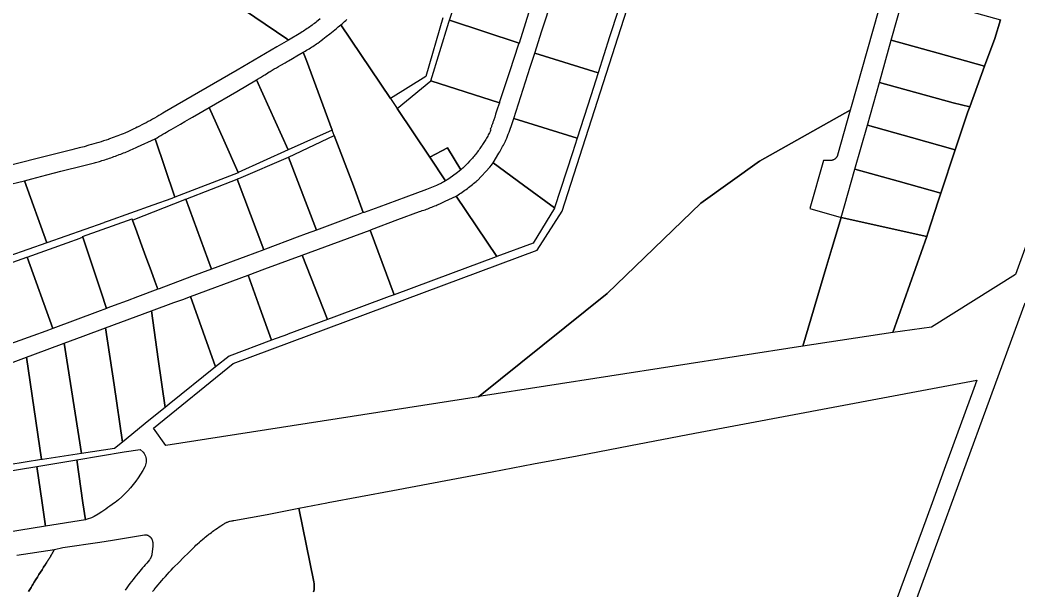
# Model space of a CAD drawing. Header units: metres. Extents: x 3 to 1005126, y 39 to 4383651.
# Drawn here: x 478923.6 to 479418.8, y 4365252.1 to 4365535 of the extents above; entities that cross this region are included whole.
import ezdxf

# ---------------------------------------------------------------- set-up
doc = ezdxf.new("R2010")
doc.units = ezdxf.units.M
doc.header["$MEASUREMENT"] = 0
doc.layers.add('TM_Llucmajor', color=7, linetype='Continuous')

msp = doc.modelspace()

# ---------------------------------------------------------------- linework, layer by layer
at = {"layer": 'TM_Llucmajor', "linetype": 'Continuous', "flags": 128}
for points in [[(479171.22, 4365523.53), (479136.76, 4365534.94), (479146.11, 4365563.46), (479180.42, 4365552.39), (479179.92, 4365550.62), (479179.61, 4365549.61), (479178.97, 4365547.59), (479178.64, 4365546.59), (479178.3, 4365545.58), (479177.6, 4365543.58), (479171.22, 4365523.53)], [(479210.44, 4365508.67), (479179.03, 4365518.53), (479182.57, 4365529.55), (479187.77, 4365545.74), (479188.35, 4365547.48), (479189.19, 4365549.81), (479220.36, 4365539.6), (479216.14, 4365526.54), (479210.44, 4365508.67)], [(479402.25, 4365512.07), (479379.16, 4365518.52), (479355.92, 4365525), (479362.5, 4365548.36), (479386.37, 4365541.62), (479410.11, 4365535.02), (479407.36, 4365525.75), (479402.25, 4365512.07)], [(479078.48, 4365480.28), (479065.76, 4365514.79), (479064.14, 4365518.95), (479065.2, 4365519.57), (479065.86, 4365519.95), (479066.49, 4365520.32), (479067.11, 4365520.69), (479067.73, 4365521.07), (479068.34, 4365521.45), (479068.95, 4365521.84), (479069.55, 4365522.24), (479070.15, 4365522.65), (479070.74, 4365523.06), (479071.34, 4365523.47), (479073.08, 4365524.76), (479073.65, 4365525.2), (479073.88, 4365525.38), (479075.62, 4365526.7), (479077.34, 4365528.04), (479078.19, 4365528.72), (479079.04, 4365529.41), (479079.88, 4365530.1), (479080.72, 4365530.8), (479081.55, 4365531.51), (479082.83, 4365532.49), (479107.43, 4365496.02), (479110.83, 4365490.99), (479126.95, 4365466.87), (479134.77, 4365455.17), (479133.9, 4365454.67), (479133.33, 4365454.36), (479132.75, 4365454.05), (479132.17, 4365453.74), (479131.58, 4365453.45), (479130.99, 4365453.16), (479130.34, 4365452.85), (479125.35, 4365450.82), (479115.04, 4365447.11), (479101.73, 4365442.09), (479094.34, 4365439.49), (479093.98, 4365439.36), (479089.09, 4365452.61), (479079.53, 4365477.73), (479078.48, 4365480.28)], [(479161.48, 4365493.93), (479144.52, 4365499.35), (479127.54, 4365504.78), (479136.43, 4365533.84), (479136.73, 4365534.83), (479136.76, 4365534.94), (479171.22, 4365523.53), (479171.08, 4365523.09), (479171.02, 4365522.9), (479166.56, 4365509.16), (479161.61, 4365494.31), (479161.54, 4365494.12), (479161.48, 4365493.93)], [(479394.84, 4365491.81), (479386.66, 4365493.79), (479350.04, 4365503.99), (479355.92, 4365525), (479379.16, 4365518.52), (479402.25, 4365512.07), (479394.84, 4365491.81)], [(479056.65, 4365470.58), (479040.93, 4365505.28), (479041.49, 4365505.62), (479042.95, 4365506.48), (479044.41, 4365507.36), (479045.13, 4365507.81), (479045.86, 4365508.26), (479046.58, 4365508.71), (479047.29, 4365509.17), (479047.68, 4365509.42), (479049.8, 4365510.66), (479050.87, 4365511.28), (479051.94, 4365511.89), (479053, 4365512.51), (479055.14, 4365513.73), (479056.21, 4365514.33), (479056.79, 4365514.65), (479058.89, 4365515.88), (479061, 4365517.11), (479064.14, 4365518.95), (479065.76, 4365514.79), (479078.48, 4365480.28), (479056.65, 4365470.58)], [(479200.06, 4365476.25), (479168.67, 4365486.15), (479169.8, 4365489.8), (479176.78, 4365511.53), (479179.03, 4365518.53), (479210.44, 4365508.67), (479206.85, 4365497.4), (479200.06, 4365476.25)], [(479031.96, 4365459.23), (479024.69, 4365475.39), (479017.42, 4365491.54), (479031.26, 4365499.47), (479040.93, 4365505.28), (479056.65, 4365470.58), (479031.96, 4365459.23)], [(479126.95, 4365466.87), (479110.83, 4365490.99), (479127.54, 4365504.78), (479144.52, 4365499.35), (479161.48, 4365493.93), (479160.6, 4365491.29), (479159.6, 4365488.27), (479159.15, 4365486.81), (479158.7, 4365485.35), (479158.57, 4365484.97), (479158.44, 4365484.6), (479158.31, 4365484.23), (479158.18, 4365483.86), (479158.05, 4365483.49), (479157.91, 4365483.12), (479157.78, 4365482.75), (479157.64, 4365482.38), (479157.5, 4365482.01), (479157.36, 4365481.64), (479157.22, 4365481.28), (479157.12, 4365481.04), (479156.93, 4365480.56), (479157.25, 4365480.45), (479157.1, 4365480.11), (479156.83, 4365479.55), (479156.55, 4365479), (479156.27, 4365478.45), (479155.98, 4365477.9), (479155.68, 4365477.35), (479155.38, 4365476.81), (479155.07, 4365476.28), (479154.75, 4365475.74), (479154.42, 4365475.22), (479154.09, 4365474.69), (479153.76, 4365474.17), (479153.41, 4365473.66), (479153.07, 4365473.1), (479152.88, 4365472.81), (479152.51, 4365472.24), (479152.14, 4365471.68), (479151.76, 4365471.13), (479151.38, 4365470.57), (479150.98, 4365470.03), (479150.59, 4365469.49), (479150.18, 4365468.95), (479149.77, 4365468.42), (479149.35, 4365467.89), (479148.93, 4365467.37), (479148.5, 4365466.85), (479148.07, 4365466.34), (479147.62, 4365465.83), (479147.18, 4365465.33), (479146.72, 4365464.83), (479145.8, 4365463.85), (479145.33, 4365463.37), (479144.37, 4365462.43), (479143.39, 4365461.51), (479142.89, 4365461.06), (479142.39, 4365460.61), (479135.79, 4365471.54), (479126.95, 4365466.87)], [(479387.58, 4365470.6), (479365.92, 4365476.69), (479344.1, 4365482.84), (479350.04, 4365503.99), (479386.66, 4365493.79), (479394.84, 4365491.81), (479393.97, 4365489.44), (479387.58, 4365470.6)], [(479000.38, 4365447.03), (478990.7, 4365476.02), (478991.65, 4365476.57), (478992.6, 4365477.12), (478993.55, 4365477.68), (478994.5, 4365478.23), (478995.45, 4365478.79), (478996.4, 4365479.35), (478997.34, 4365479.91), (478998.28, 4365480.47), (478998.62, 4365480.68), (479000.9, 4365482.01), (479003.19, 4365483.34), (479005.47, 4365484.67), (479007.75, 4365485.99), (479009.17, 4365486.81), (479017.42, 4365491.54), (479024.69, 4365475.39), (479031.96, 4365459.23), (479031.86, 4365459.19), (479000.38, 4365447.03)], [(479151.14, 4365348.03), (479215.03, 4365399.27), (479261.4, 4365444.12), (479290.54, 4365464.93), (479335.6, 4365490.28), (479329.25, 4365467.87), (479329.21, 4365467.73), (479329.16, 4365467.61), (479329.04, 4365467.31), (479328.99, 4365467.21), (479328.91, 4365467.08), (479328.84, 4365466.96), (479328.75, 4365466.84), (479328.65, 4365466.69), (479328.57, 4365466.59), (479328.48, 4365466.49), (479328.38, 4365466.37), (479328.27, 4365466.27), (479328.18, 4365466.18), (479328.06, 4365466.09), (479327.92, 4365465.97), (479327.8, 4365465.88), (479327.69, 4365465.8), (479327.58, 4365465.74), (479327.32, 4365465.6), (479327.16, 4365465.52), (479327.05, 4365465.48), (479326.93, 4365465.43), (479326.77, 4365465.38), (479326.62, 4365465.34), (479326.48, 4365465.3), (479326.35, 4365465.28), (479326.19, 4365465.25), (479326.03, 4365465.23), (479322.29, 4365465.17), (479315.51, 4365441.39), (479331.08, 4365436.97), (479326.46, 4365421.51), (479323.53, 4365411.73), (479311.99, 4365373.16), (479152.41, 4365348.23), (479151.14, 4365348.03)], [(479188.8, 4365441.72), (479173.44, 4365453), (479158.35, 4365464.1), (479161.25, 4365468.9), (479161.63, 4365469.54), (479162, 4365470.18), (479162.38, 4365470.83), (479162.74, 4365471.49), (479163.09, 4365472.15), (479163.45, 4365472.81), (479163.79, 4365473.48), (479164.13, 4365474.16), (479164.46, 4365474.83), (479164.71, 4365475.36), (479165.11, 4365476.35), (479165.5, 4365477.31), (479165.89, 4365478.28), (479166.26, 4365479.26), (479166.63, 4365480.23), (479166.99, 4365481.21), (479167.33, 4365482.18), (479167.69, 4365483.16), (479168.02, 4365484.16), (479168.35, 4365485.15), (479168.67, 4365486.15), (479200.06, 4365476.25), (479197.77, 4365469.11), (479188.8, 4365441.72)], [(479380.55, 4365449.05), (479359.29, 4365454.95), (479337.87, 4365460.89), (479344.1, 4365482.84), (479365.92, 4365476.69), (479387.58, 4365470.6), (479380.55, 4365449.05)], [(479070.71, 4365430.68), (479056.81, 4365466.86), (479079.53, 4365477.73), (479089.09, 4365452.61), (479093.98, 4365439.36), (479090.61, 4365438.13), (479088.61, 4365437.45), (479086.65, 4365436.67), (479070.71, 4365430.68)], [(478957.3, 4365463.21), (478957.96, 4365463.37), (478958.6, 4365463.53), (478959.25, 4365463.69), (478959.89, 4365463.86), (478960.53, 4365464.04), (478961.16, 4365464.23), (478961.8, 4365464.42), (478962.43, 4365464.62), (478963.06, 4365464.82), (478963.56, 4365464.99), (478964.31, 4365465.2), (478965.06, 4365465.41), (478965.81, 4365465.64), (478966.56, 4365465.87), (478967.3, 4365466.11), (478968.04, 4365466.36), (478968.78, 4365466.61), (478969.52, 4365466.88), (478970.26, 4365467.15), (478970.99, 4365467.42), (478971.72, 4365467.71), (478972.44, 4365468), (478972.85, 4365468.17), (478973.59, 4365468.44), (478974.33, 4365468.72), (478975.07, 4365469), (478975.8, 4365469.29), (478976.53, 4365469.59), (478977.26, 4365469.89), (478977.99, 4365470.2), (478978.71, 4365470.51), (478979.43, 4365470.83), (478980.15, 4365471.16), (478980.87, 4365471.49), (478981.58, 4365471.83), (478981.98, 4365472.02), (478990.7, 4365476.02), (479000.38, 4365447.03), (478998.95, 4365446.44), (478989.62, 4365443.04), (478967.33, 4365435.07), (478965.48, 4365434.41), (478965.22, 4365434.32), (478937.01, 4365424.4), (478925.94, 4365455.22), (478929.59, 4365456.11), (478936.99, 4365458.11), (478940.68, 4365459.12), (478943.84, 4365459.99), (478955.37, 4365462.79), (478956.67, 4365463.07), (478957.3, 4365463.21)], [(479134.77, 4365455.17), (479126.95, 4365466.87), (479135.79, 4365471.54), (479142.39, 4365460.61), (479140.77, 4365459.33), (479136.39, 4365456.15), (479135.6, 4365455.66), (479135.04, 4365455.33), (479134.77, 4365455.17)], [(479044.6, 4365421), (479031.46, 4365456.06), (479031.92, 4365456.24), (479032.17, 4365456.35), (479056.81, 4365466.86), (479070.71, 4365430.68), (479065.66, 4365428.79), (479061.18, 4365427.22), (479045.43, 4365421.31), (479044.6, 4365421)], [(479160.29, 4365417.55), (479140.02, 4365447.5), (479140.44, 4365447.78), (479141.1, 4365448.21), (479141.75, 4365448.65), (479142.4, 4365449.1), (479143.05, 4365449.55), (479143.7, 4365450.01), (479144.34, 4365450.47), (479144.97, 4365450.93), (479145.61, 4365451.4), (479146.24, 4365451.88), (479146.86, 4365452.36), (479147.49, 4365452.84), (479148.1, 4365453.33), (479148.72, 4365453.83), (479149.33, 4365454.33), (479149.94, 4365454.83), (479150.54, 4365455.34), (479150.61, 4365455.37), (479156.68, 4365461.88), (479157.52, 4365462.98), (479158.35, 4365464.1), (479173.44, 4365453), (479188.8, 4365441.72), (479188.77, 4365441.64), (479178.22, 4365424.3), (479160.29, 4365417.55)], [(479373.54, 4365427.56), (479331.08, 4365436.97), (479332.73, 4365442.79), (479337.87, 4365460.89), (479359.29, 4365454.95), (479380.55, 4365449.05), (479379.23, 4365445), (479374.1, 4365429.13), (479373.54, 4365427.56)], [(478906.1, 4365421.31), (478896.5, 4365447.79), (478898.45, 4365448.3), (478901.72, 4365449.16), (478906.1, 4365450.27), (478906.69, 4365450.42), (478916.14, 4365452.8), (478925.83, 4365455.19), (478925.94, 4365455.22), (478937.01, 4365424.4), (478908.58, 4365414.47), (478906.1, 4365421.31)], [(479018.58, 4365411.32), (479005.89, 4365446.13), (479031.46, 4365456.06), (479044.6, 4365421), (479035.76, 4365417.68), (479018.58, 4365411.32)], [(479109.27, 4365398.62), (479097.38, 4365430.73), (479097.97, 4365430.95), (479111.11, 4365435.96), (479121.86, 4365439.91), (479122.55, 4365440.13), (479123.24, 4365440.36), (479123.94, 4365440.59), (479124.62, 4365440.83), (479125.31, 4365441.08), (479125.99, 4365441.33), (479126.68, 4365441.59), (479127.35, 4365441.86), (479128.03, 4365442.13), (479128.71, 4365442.4), (479129.38, 4365442.69), (479130.05, 4365442.97), (479130.68, 4365443.25), (479131.98, 4365443.82), (479133.27, 4365444.4), (479134.55, 4365444.99), (479140.02, 4365447.5), (479160.29, 4365417.55), (479159.9, 4365417.4), (479137.22, 4365408.97), (479109.27, 4365398.62)], [(478986.13, 4365417.46), (478983.44, 4365424.73), (478981.6, 4365429.8), (478979.47, 4365435.7), (478979.56, 4365435.73), (478979.82, 4365435.83), (479005.41, 4365445.95), (479005.63, 4365446.03), (479005.89, 4365446.13), (479018.58, 4365411.32), (479008.65, 4365407.65), (478992.7, 4365401.57), (478992.05, 4365401.32), (478992.03, 4365401.33), (478990.54, 4365405.45), (478988.71, 4365410.49), (478986.13, 4365417.46)], [(479311.99, 4365373.16), (479323.53, 4365411.73), (479326.46, 4365421.51), (479331.08, 4365436.97), (479373.54, 4365427.56), (479356.64, 4365379.92), (479311.99, 4365373.16)], [(478979.47, 4365435.7), (478981.6, 4365429.8), (478983.44, 4365424.73), (478986.13, 4365417.46), (478988.71, 4365410.49), (478990.54, 4365405.45), (478992.03, 4365401.33), (478981.92, 4365397.61), (478976.82, 4365395.69), (478970.29, 4365393.23), (478967.2, 4365392.07), (478966.96, 4365391.98), (478966.62, 4365391.84), (478963.97, 4365399.84), (478960.67, 4365409.8), (478954.83, 4365427.21), (478954.73, 4365427.51), (478979.27, 4365436.24), (478979.47, 4365435.7)], [(478953.71, 4365426.83), (478954.83, 4365427.21), (478960.67, 4365409.8), (478963.97, 4365399.84), (478966.62, 4365391.84), (478962.08, 4365390.15), (478939.9, 4365381.89), (478927.26, 4365417.35), (478947.06, 4365424.38), (478953.45, 4365426.74), (478953.71, 4365426.83)], [(479076.25, 4365386.31), (479063.58, 4365418.25), (479097.38, 4365430.73), (479109.27, 4365398.62), (479106.77, 4365397.7), (479079.4, 4365387.47), (479076.25, 4365386.31)], [(478906.1, 4365396.95), (478902, 4365408.39), (478906.1, 4365409.84), (478927, 4365417.26), (478927.26, 4365417.35), (478939.9, 4365381.89), (478936.47, 4365380.61), (478930.02, 4365378.23), (478914.78, 4365372.72), (478906.1, 4365396.95)], [(479048.44, 4365376.03), (479042.61, 4365392.22), (479036.8, 4365408.34), (479045.06, 4365411.41), (479063.58, 4365418.25), (479076.25, 4365386.31), (479056.58, 4365379.05), (479056.28, 4365378.95), (479048.44, 4365376.03)], [(479020.69, 4365362.81), (479014.48, 4365380.12), (479008.18, 4365397.7), (479036.8, 4365408.34), (479042.61, 4365392.22), (479048.44, 4365376.03), (479027.4, 4365368.21), (479020.69, 4365362.81)], [(478995.7, 4365342.72), (478992.26, 4365366.67), (478988.81, 4365390.66), (479000.01, 4365394.82), (479004.41, 4365396.3), (479008.18, 4365397.7), (479014.48, 4365380.12), (479020.69, 4365362.81), (478997.72, 4365344.35), (478995.7, 4365342.72)], [(478974.43, 4365325.51), (478970.29, 4365353.87), (478966.14, 4365382.25), (478988.81, 4365390.66), (478992.26, 4365366.67), (478995.7, 4365342.72), (478987.61, 4365336.17), (478974.43, 4365325.51)], [(478954.11, 4365319.86), (478945.56, 4365374.6), (478954.94, 4365378.09), (478966.14, 4365382.25), (478970.29, 4365353.87), (478974.43, 4365325.51), (478970.55, 4365322.37), (478954.11, 4365319.86)], [(478934.26, 4365316.83), (478926.89, 4365367.66), (478930.09, 4365368.85), (478945.56, 4365374.6), (478954.11, 4365319.86), (478934.77, 4365316.91), (478934.26, 4365316.83)], [(478900.96, 4365358.09), (478902.07, 4365358.5), (478906.06, 4365359.89), (478906.1, 4365359.9), (478926.89, 4365367.66), (478934.26, 4365316.83), (478909.76, 4365312.91), (478906.1, 4365312.33), (478902.24, 4365311.71), (478884.8, 4365308.94), (478882.01, 4365329.44), (478879.21, 4365350.02), (478884.12, 4365351.82), (478900.96, 4365358.09)], [(478954.87, 4365295.36), (478951.83, 4365316.71), (478975.26, 4365320.65), (478983.34, 4365321.86), (478984.79, 4365320.45), (478985.21, 4365319.85), (478985.57, 4365319.21), (478985.85, 4365318.54), (478986.06, 4365317.83), (478986.19, 4365317.11), (478986.25, 4365316.38), (478986.22, 4365315.64), (478986.11, 4365314.92), (478985.92, 4365314.21), (478985.66, 4365313.52), (478985.55, 4365313.28), (478984.54, 4365311.43), (478983.46, 4365309.63), (478982.32, 4365307.87), (478981.1, 4365306.16), (478979.83, 4365304.49), (478978.49, 4365302.87), (478977.09, 4365301.31), (478975.63, 4365299.8), (478974.12, 4365298.34), (478972.55, 4365296.95), (478970.93, 4365295.61), (478970.57, 4365295.36), (478969.32, 4365294.49), (478968.26, 4365293.76), (478967.2, 4365292.99), (478966.16, 4365292.18), (478964.31, 4365290.97), (478962.43, 4365289.73), (478960.52, 4365288.59), (478959.07, 4365287.89), (478956.99, 4365287.23), (478956.06, 4365286.96), (478954.87, 4365295.36)], [(478914.79, 4365295.36), (478912.67, 4365310.32), (478932.04, 4365313.48), (478934.66, 4365295.36), (478936.33, 4365283.85), (478916.87, 4365280.7), (478914.79, 4365295.36)], [(478934.66, 4365295.36), (478932.04, 4365313.48), (478951.83, 4365316.71), (478954.87, 4365295.36), (478956.06, 4365286.96), (478936.33, 4365283.85), (478934.66, 4365295.36)]]:
    msp.add_lwpolyline(points, close=True, dxfattribs=at)
for points in [[(479007.92, 4365558.33), (479055.98, 4365525.56), (479056.79, 4365525), (479051.12, 4365521.67), (479031.39, 4365510.14), (479012.19, 4365499.01), (478995.35, 4365489.2), (478994.56, 4365488.73), (478993.53, 4365488.11), (478992.5, 4365487.51), (478991.46, 4365486.91), (478990.41, 4365486.31), (478989.36, 4365485.72), (478988.31, 4365485.14), (478987.26, 4365484.57), (478986.2, 4365484), (478985.14, 4365483.45), (478984.07, 4365482.89), (478983.01, 4365482.35), (478981.92, 4365481.8), (478981.75, 4365481.71), (478980.9, 4365481.29), (478980.04, 4365480.88), (478979.17, 4365480.46), (478977.43, 4365479.66), (478975.67, 4365478.88), (478974.8, 4365478.51), (478973.91, 4365478.14), (478973.02, 4365477.78), (478972.13, 4365477.43), (478971.22, 4365477.08), (478970.34, 4365476.74), (478969.43, 4365476.42), (478968.53, 4365476.09), (478967.6, 4365475.76), (478967.48, 4365475.72), (478966.31, 4365475.33), (478965.12, 4365474.94), (478963.91, 4365474.56), (478962.71, 4365474.19), (478961.5, 4365473.82), (478959.08, 4365473.1), (478957.87, 4365472.77), (478955.43, 4365472.09), (478952.99, 4365471.46), (478951.77, 4365471.16), (478950.53, 4365470.85), (478949.3, 4365470.56), (478934.2, 4365466.65), (478908.52, 4365460.21)], [(479354.66, 4365557.95), (479336.06, 4365491.9), (479335.6, 4365490.28), (479290.54, 4365464.93), (479261.4, 4365444.12), (479215.03, 4365399.27), (479151.14, 4365348.03), (478996, 4365323.76), (478989.92, 4365332.51), (479029.38, 4365364.53), (479180.16, 4365420.77), (479192.69, 4365440.11), (479227.68, 4365549.37)], [(479072.64, 4365535.6), (479071.5, 4365534.66), (479070.92, 4365534.18), (479070.34, 4365533.71), (479069.76, 4365533.26), (479069.16, 4365532.81), (479068.57, 4365532.36), (479067.98, 4365531.93), (479067.36, 4365531.5), (479066.76, 4365531.07), (479066.15, 4365530.66), (479065.52, 4365530.24), (479064.9, 4365529.83), (479064.28, 4365529.43), (479063.65, 4365529.04), (479063.02, 4365528.66), (479056.79, 4365525), (479055.98, 4365525.56), (479007.92, 4365558.33)], [(479133.43, 4365536.02), (479124.95, 4365506.93), (479107.43, 4365496.02), (479107.43, 4365496.02), (479082.83, 4365532.49), (479083.42, 4365533.01), (479084.04, 4365533.57), (479084.64, 4365534.14), (479085.25, 4365534.71), (479085.84, 4365535.28)], [(479430.82, 4365445.05), (479417.56, 4365408.61), (479375.81, 4365382.57), (479356.64, 4365379.92), (479373.54, 4365427.56), (479374.1, 4365429.13), (479379.23, 4365445), (479380.55, 4365449.05), (479387.58, 4365470.6), (479393.97, 4365489.44), (479394.84, 4365491.81), (479402.25, 4365512.07), (479407.36, 4365525.75), (479410.11, 4365535.02)], [(479363.16, 4365233.02), (479419.33, 4365386.49), (479422.31, 4365394.64), (479425.34, 4365393.52), (479498.17, 4365366.47), (479499.74, 4365365.94), (479519.81, 4365359.1), (479521.17, 4365358.61), (479657.84, 4365309.66), (479660.75, 4365308.61), (479695.49, 4365296.1), (479698.43, 4365295.07), (479761.44, 4365273.02), (479832.22, 4365248.23)], [(479069.33, 4365251.22), (479069.52, 4365252.21), (479069.63, 4365253.21), (479069.67, 4365254.21), (479069.62, 4365255.21), (479069.5, 4365256.21), (479061.93, 4365292.68), (479075.93, 4365295.36), (479076.56, 4365295.48), (479108.54, 4365301.49), (479137.62, 4365307.04), (479157.86, 4365310.76), (479178.49, 4365314.7), (479200.14, 4365318.78), (479226.54, 4365323.8), (479258.39, 4365329.91), (479398.41, 4365356.23), (479396.93, 4365352.18), (479382.22, 4365311.94), (479376.17, 4365295.36), (479371.26, 4365281.9), (479360.65, 4365253.17), (479347.6, 4365217.51)], [(478989.45, 4365251.39), (478990.29, 4365252.43), (478990.38, 4365252.54), (478991.26, 4365253.6), (478992.16, 4365254.68), (478993.06, 4365255.73), (478993.99, 4365256.8), (478994.9, 4365257.86), (478995.84, 4365258.91), (478996.77, 4365259.96), (478997.7, 4365260.99), (478998.65, 4365262.03), (478999.6, 4365263.06), (478999.99, 4365263.47), (479002.37, 4365265.84), (479004.8, 4365268.24), (479007.22, 4365270.64), (479009.65, 4365273.05), (479010.39, 4365273.79), (479010.92, 4365274.3), (479011.49, 4365274.82), (479012.64, 4365275.87), (479013.2, 4365276.36), (479014.4, 4365277.38), (479014.98, 4365277.87), (479015.57, 4365278.34), (479016.18, 4365278.83), (479017.4, 4365279.77), (479018.01, 4365280.22), (479018.64, 4365280.68), (479019.08, 4365281.12), (479019.88, 4365281.69), (479020.73, 4365282.28), (479021.6, 4365282.88), (479022.46, 4365283.45), (479023.33, 4365284.03), (479024.22, 4365284.61), (479024.86, 4365285.04), (479025.06, 4365285.15), (479025.32, 4365285.29), (479025.56, 4365285.41), (479025.83, 4365285.54), (479026.1, 4365285.66), (479026.34, 4365285.76), (479026.6, 4365285.87), (479027.18, 4365286.07), (479027.69, 4365286.22), (479027.94, 4365286.29), (479028.55, 4365286.43), (479028.81, 4365286.47), (479029.11, 4365286.53), (479029.37, 4365286.56), (479029.79, 4365286.61), (479046.24, 4365289.67), (479061.93, 4365292.68), (479069.5, 4365256.21), (479069.62, 4365255.21), (479069.67, 4365254.21), (479069.63, 4365253.21), (479069.52, 4365252.21), (479069.33, 4365251.22)], [(478927.92, 4365251.34), (478928.51, 4365252.33), (478929.1, 4365253.32), (478929.7, 4365254.31), (478930, 4365254.8), (478930.75, 4365256.04), (478931.51, 4365257.28), (478932.27, 4365258.52), (478933.03, 4365259.76), (478933.8, 4365260.99), (478934.58, 4365262.21), (478935.36, 4365263.44), (478936.15, 4365264.66), (478936.22, 4365264.77), (478936.38, 4365265.01), (478936.54, 4365265.25), (478936.71, 4365265.49), (478936.87, 4365265.73), (478937.03, 4365265.97), (478937.19, 4365266.22), (478937.35, 4365266.47), (478937.5, 4365266.72), (478937.66, 4365266.96), (478937.82, 4365267.21), (478937.97, 4365267.46), (478938.13, 4365267.71), (478938.28, 4365267.96), (478938.43, 4365268.21), (478938.58, 4365268.46), (478938.73, 4365268.71), (478938.87, 4365268.95), (478939.02, 4365269.2), (478939.16, 4365269.45), (478939.3, 4365269.69), (478939.44, 4365269.93), (478939.57, 4365270.17), (478939.7, 4365270.41), (478939.83, 4365270.65), (478939.96, 4365270.88), (478940.09, 4365271.12), (478940.21, 4365271.35), (478940.33, 4365271.57), (478940.44, 4365271.8), (478940.56, 4365272.02), (478940.7, 4365272.29), (478944.97, 4365273.15), (478963.26, 4365275.92), (478969.61, 4365276.92), (478985.43, 4365279.55), (478985.56, 4365279.56), (478985.73, 4365279.56), (478985.85, 4365279.56), (478985.98, 4365279.55), (478986.14, 4365279.53), (478986.29, 4365279.51), (478986.43, 4365279.49), (478986.55, 4365279.46), (478986.69, 4365279.42), (478986.83, 4365279.37), (478986.98, 4365279.32), (478987.11, 4365279.27), (478987.21, 4365279.22), (478987.35, 4365279.15), (478987.47, 4365279.08), (478987.58, 4365279), (478987.76, 4365278.88), (478987.86, 4365278.81), (478987.97, 4365278.72), (478988.11, 4365278.59), (478988.23, 4365278.49), (478988.33, 4365278.38), (478988.44, 4365278.26), (478988.55, 4365278.13), (478988.64, 4365278.02), (478988.72, 4365277.89), (478988.81, 4365277.76), (478988.9, 4365277.61), (478988.98, 4365277.47), (478989.05, 4365277.34), (478989.11, 4365277.2), (478989.18, 4365277.04), (478989.23, 4365276.92), (478989.25, 4365276.82), (478989.33, 4365276.58), (478989.37, 4365276.38), (478989.43, 4365276.11), (478989.48, 4365275.89), (478989.52, 4365275.68), (478989.56, 4365275.41), (478989.55, 4365274.26), (478989.55, 4365274.02), (478989.54, 4365273.83), (478989.04, 4365269.76), (478989.01, 4365269.6), (478988.97, 4365269.43), (478988.92, 4365269.23), (478988.87, 4365269.03), (478988.81, 4365268.87), (478988.75, 4365268.69), (478988.68, 4365268.51), (478988.61, 4365268.35), (478988.52, 4365268.18), (478988.43, 4365267.99), (478988.35, 4365267.84), (478988.25, 4365267.68), (478988.16, 4365267.54), (478988.05, 4365267.4), (478987.83, 4365267.11), (478987.16, 4365266.3), (478986.49, 4365265.48), (478985.82, 4365264.67), (478985.14, 4365263.87), (478984.46, 4365263.06), (478983.77, 4365262.25), (478983.09, 4365261.46), (478982.37, 4365260.64), (478982.27, 4365260.51), (478981.45, 4365259.48), (478980.62, 4365258.45), (478979.8, 4365257.4), (478978.98, 4365256.34), (478978.17, 4365255.28), (478977.38, 4365254.22), (478976.59, 4365253.16), (478975.79, 4365252.09)], [(478922.13, 4365269.34), (478940.7, 4365272.29), (478940.56, 4365272.02), (478940.44, 4365271.8), (478940.33, 4365271.57), (478940.21, 4365271.35), (478940.09, 4365271.12), (478939.96, 4365270.88), (478939.83, 4365270.65), (478939.7, 4365270.41), (478939.57, 4365270.17), (478939.44, 4365269.93), (478939.3, 4365269.69), (478939.16, 4365269.45), (478939.02, 4365269.2), (478938.87, 4365268.95), (478938.73, 4365268.71), (478938.58, 4365268.46), (478938.43, 4365268.21), (478938.28, 4365267.96), (478938.13, 4365267.71), (478937.97, 4365267.46), (478937.82, 4365267.21), (478937.66, 4365266.96), (478937.5, 4365266.72), (478937.35, 4365266.47), (478937.19, 4365266.22), (478937.03, 4365265.97), (478936.87, 4365265.73), (478936.71, 4365265.49), (478936.54, 4365265.25), (478936.38, 4365265.01), (478936.22, 4365264.77), (478936.15, 4365264.66), (478935.36, 4365263.44), (478934.58, 4365262.21), (478933.8, 4365260.99), (478933.03, 4365259.76), (478932.27, 4365258.52), (478931.51, 4365257.28), (478930.75, 4365256.04), (478930, 4365254.8), (478929.7, 4365254.31), (478929.1, 4365253.32), (478928.51, 4365252.33), (478927.92, 4365251.34)]]:
    msp.add_lwpolyline(points, dxfattribs=at)

doc.saveas('drawing.dxf')
